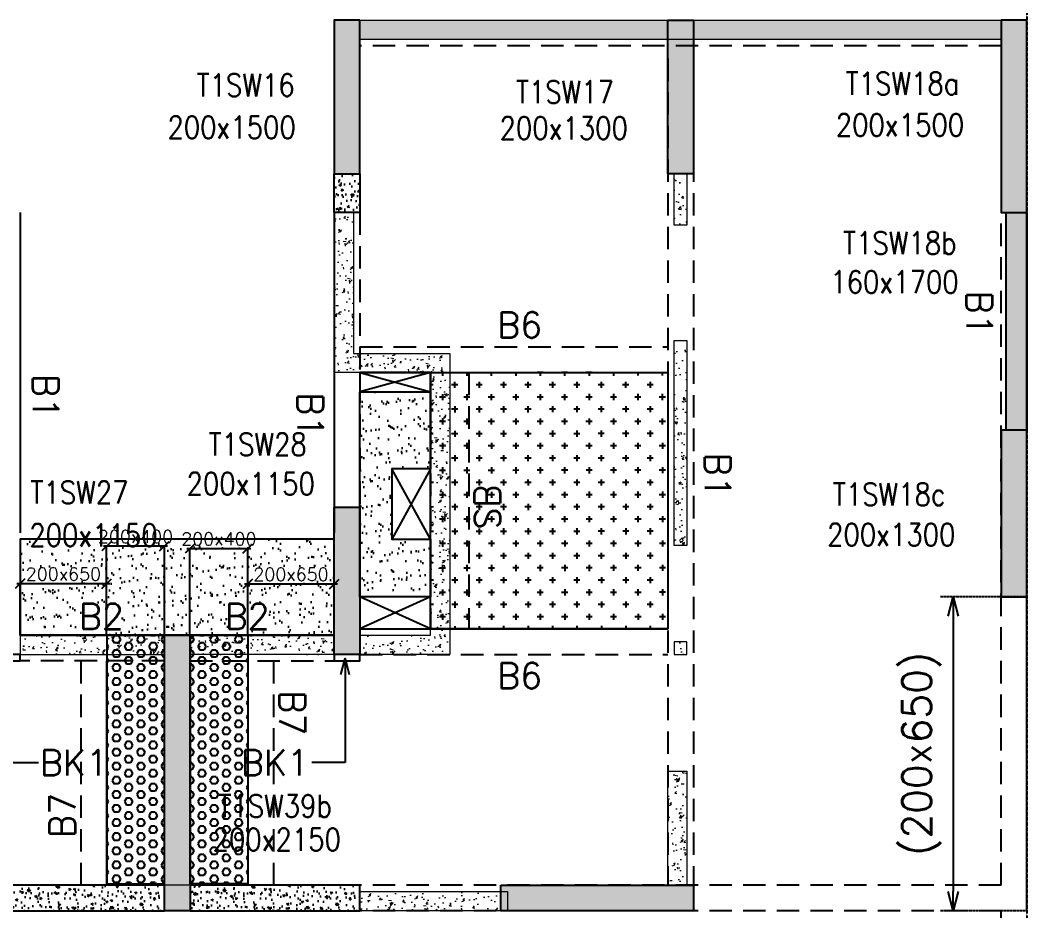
# Model space of a CAD drawing. Header units: millimetres. Extents: x 1078357 to 2594950, y -4969473 to -4636555.
# Drawn here: x 1506200 to 1514050, y -4661008 to -4654058 of the extents above; entities that cross this region are included whole.
import ezdxf

# ---------------------------------------------------------------- set-up
doc = ezdxf.new("R2010")
doc.units = ezdxf.units.MM
doc.header["$PDMODE"] = 35
for name, pattern in [('CENTER', [2, 1.25, -0.25, 0.25, -0.25]), ('CONTINOUS', [0]), ('DOT', [0.25, 0, -0.25]), ('HIDDEN', [0.375, 0.25, -0.125]), ('New Retail block$0$CONTINOUS', [0])]:
    doc.linetypes.add(name, pattern=pattern)
doc.layers.get('0').update_dxf_attribs({"lineweight": 0})
doc.layers.get('Defpoints').update_dxf_attribs({"lineweight": 0})
for name, color, linetype, lineweight in [('A-_ANOTDIMA_D-', 6, 'Continuous', 13), ('COL. NO.', 30, 'Continuous', 25), ('COL. SIZE', 7, 'Continuous', 25), ('DIM', 9, 'Continuous', 25), ('HATCH', 8, 'Continuous', 30), ('RCC UPSTAND', 43, 'Continuous', 30), ('S-NON STR RCC WALL', 8, 'Continuous', 0)]:
    doc.layers.add(name, color=color, linetype=linetype, lineweight=lineweight)
for name, color, linetype in [('B-200x325', 201, 'HIDDEN'), ('B-200x375', 41, 'HIDDEN'), ('B-200x450', 52, 'HIDDEN'), ('B-200x650', 241, 'HIDDEN'), ('B-300xSLAB THK.', 151, 'Continuous'), ('BK1-200x650', 241, 'HIDDEN'), ('DC BEAM NO.', 7, 'Continuous'), ('DROP SLAB', 8, 'Continuous'), ('EXPANSION JOINT', 10, 'HIDDEN'), ('NON STR. RCC WALL', 6, 'Continuous'), ('S-COLUMN_SHEAR WALL', 1, 'Continuous'), ('S-DIM', 2, 'Continuous'), ('S-PROJECTION', 54, 'New Retail block$0$CONTINOUS'), ('SLAB FOLD', 8, 'Continuous')]:
    doc.layers.add(name, color=color, linetype=linetype)
doc.styles.add('Roman', font='romans')
doc.styles.add('ROMANS', font='romans.shx', dxfattribs={"width": 0.85})
doc.dimstyles.new('HARESH', dxfattribs={"dimtxt": 150, "dimasz": 75, "dimexe": 0, "dimexo": 0, "dimgap": 25, "dimtad": 1, "dimdec": 0, "dimdsep": 46, "dimtxsty": 'Roman', "dimblk": 'OBLIQUE', "dimcen": 225, "dimdle": 25, "dimclrd": 2, "dimclre": 2, "dimclrt": 7, "dimadec": 8, "dimazin": 1, "dimtfac": 1, "dimtdec": 0, "dimtmove": 0, "dimatfit": 0, "dimfxl": 1, "dimlwd": -1, "dimlwe": -1, "dimarcsym": 0})
pattern_1 = [(50, (-4869896.11, 23389624.3), (182.184669, -15.9390855), [19.05, -209.55]), (355, (-4869896.11, 23389624.3), (-35.2434214, 191.0568452), [15.24, -167.6405842]), (100.4514447, (-4869880.93, 23389622.96), (146.9412471, 175.1177519), [16.1900088, -178.0902446]), (46.1842, (-4869896.11, 23389675.1), (271.0790409, -42.042328), [28.575, -314.325]), (96.6355576, (-4869873.52, 23389671.6), (237.404134, 247.4261246), [24.2850231, -267.1356082]), (351.1841512, (-4869896.1, 23389675.1), (237.404134, 247.4261246), [22.859967, -251.459732]), (21, (-4869870.71, 23389662.4), (151.6143913, -102.2651982), [19.05, -209.55]), (326, (-4869870.71, 23389662.4), (61.8020283, 184.1879661), [15.24, -167.64]), (71.451445, (-4869858.08, 23389653.87), (213.4164193, 81.9227689), [16.1900088, -178.0899376]), (37.5, (-4869896.11, 23389624.29), (3.08860325, 84.55503887), [0, -165.608, 0, -170.18, 0, -168.275]), (7.5, (-4869896.11, 23389624.29), (66.8196625, 100.18057482), [0, -97.028, 0, -161.798, 0, -64.135]), (327.5, (-4869952.754, 23389624.29), (135.59059517, -5.728744), [0, -63.5, 0, -198.12, 0, -262.89]), (317.5, (-4869978.15, 23389624.29), (148.1291814, 25.42649103), [0, -82.55, 0, -131.572, 0, -186.69])]
pattern_2 = [(180, (1472199.53, -4472052.85), (-7e-15, -54.992613), [31.75, -63.5]), (300, (1472199.53, -4472052.85), (47.625, 27.496307), [31.75, -63.5]), (240, (1472167.78, -4472052.85), (47.625, -27.496307), [31.75, -63.5])]

# ---------------------------------------------------------------- blocks, each defined once
blk = doc.blocks.new('_Open30')
at = {"color": 0, "linetype": 'ByBlock', "lineweight": -2}
for p, q in [((-1, 0.268), (0, 0)), ((0, 0), (-1, -0.268)), ((0, 0), (-1, 0))]:
    blk.add_line(p, q, dxfattribs=at)
blk = doc.blocks.new('*D1103')
at = {"layer": 'Defpoints', "color": 0, "linetype": 'CONTINOUS', "ltscale": 0.5, "transparency": 16777216}
for p in [(1514049.6, -4658557.8, 0), (1513475.6, -4661007.8), (1514049.6, -4661007.8, 0)]:
    blk.add_point(p, dxfattribs=at)
at = {"layer": 'S-DIM', "color": 2, "linetype": 'DOT', "ltscale": 0.5, "transparency": 16777216}
for p, q in [((1514049.6, -4658557.8), (1513375.6, -4658557.8)), ((1514049.6, -4661007.8), (1513375.6, -4661007.8))]:
    blk.add_line(p, q, dxfattribs=at)
at = {"layer": 'S-DIM', "color": 2, "linetype": 'CONTINOUS', "ltscale": 0.5, "transparency": 16777216}
blk.add_line((1513475.6, -4658707.8), (1513475.6, -4660857.8), dxfattribs=at)
at = {"layer": 'S-DIM', "color": 2, "linetype": 'CONTINOUS', "ltscale": 0.5, "transparency": 16777216, "xscale": 150, "yscale": 150, "zscale": 150}
for p, rotation in [((1513475.6, -4658557.8), 90), ((1513475.6, -4661007.8), 270)]:
    blk.add_blockref('_Open30', p, dxfattribs=dict(at, rotation=rotation))
at = {"layer": 'S-DIM', "color": 7, "linetype": 'CONTINOUS', "ltscale": 0.5, "transparency": 16777216, "insert": (1513229.1, -4659782.8), "char_height": 225, "attachment_point": 5, "rotation": 90, "style": 'Roman'}
blk.add_mtext('(200x650)', dxfattribs=at)
blk = doc.blocks.new('_Oblique')
at = {"color": 0, "linetype": 'ByBlock', "lineweight": -2}
blk.add_line((-0.5, -0.5), (0.5, 0.5), dxfattribs=at)
blk = doc.blocks.new('*D1364')
at = {"layer": 'Defpoints', "color": 0, "ltscale": 700, "transparency": 16777216}
for p in [(1506874.1, -4658162.3), (1506874.1, -4658857.3, 0), (1507324.2, -4658857.3, 0)]:
    blk.add_point(p, dxfattribs=at)
at = {"layer": 'DIM', "color": 2, "ltscale": 700, "transparency": 16777216}
for p, q in [((1507349.2, -4658162.3), (1506849.1, -4658162.3)), ((1506874.1, -4658857.3), (1506874.1, -4658162.3)), ((1507324.2, -4658857.3), (1507324.2, -4658162.3))]:
    blk.add_line(p, q, dxfattribs=at)
at = {"layer": 'DIM', "color": 2, "ltscale": 700, "transparency": 16777216, "xscale": 75, "yscale": 75, "zscale": 75, "rotation": 180}
blk.add_blockref('_Oblique', (1506874.1, -4658162.3), dxfattribs=at)
at = {"layer": 'DIM', "color": 2, "ltscale": 700, "transparency": 16777216, "xscale": 75, "yscale": 75, "zscale": 75}
blk.add_blockref('_Oblique', (1507324.2, -4658162.3), dxfattribs=at)
at = {"layer": 'DIM', "color": 7, "ltscale": 700, "transparency": 16777216, "insert": (1507099.1, -4658087.3), "char_height": 150, "attachment_point": 5, "style": 'Roman'}
blk.add_mtext('{\\H0.666667x;200x400}', dxfattribs=at)
blk = doc.blocks.new('*D1365')
at = {"layer": 'Defpoints', "color": 0, "ltscale": 700, "transparency": 16777216}
for p in [(1506199.4, -4658455.2), (1506199.4, -4658857.3, 0), (1506874.1, -4658857.3, 0)]:
    blk.add_point(p, dxfattribs=at)
at = {"layer": 'DIM', "color": 2, "ltscale": 700, "transparency": 16777216}
for p, q in [((1506899.1, -4658455.2), (1506174.4, -4658455.2)), ((1506199.4, -4658857.3), (1506199.4, -4658455.2)), ((1506874.1, -4658857.3), (1506874.1, -4658455.2))]:
    blk.add_line(p, q, dxfattribs=at)
at = {"layer": 'DIM', "color": 2, "ltscale": 700, "transparency": 16777216, "xscale": 75, "yscale": 75, "zscale": 75, "rotation": 180}
blk.add_blockref('_Oblique', (1506199.4, -4658455.2), dxfattribs=at)
at = {"layer": 'DIM', "color": 2, "ltscale": 700, "transparency": 16777216, "xscale": 75, "yscale": 75, "zscale": 75}
blk.add_blockref('_Oblique', (1506874.1, -4658455.2), dxfattribs=at)
at = {"layer": 'DIM', "color": 7, "ltscale": 700, "transparency": 16777216, "insert": (1506536.7, -4658380.2), "char_height": 150, "attachment_point": 5, "style": 'Roman'}
blk.add_mtext('{\\H0.666667x;200x650}', dxfattribs=at)
blk = doc.blocks.new('*D1366')
at = {"layer": 'Defpoints', "color": 0, "ltscale": 700, "transparency": 16777216}
for p in [(1507974.3, -4658180.6), (1507524.2, -4658857.3, 0), (1507974.3, -4658857.3, 0)]:
    blk.add_point(p, dxfattribs=at)
at = {"layer": 'DIM', "color": 2, "ltscale": 700, "transparency": 16777216}
for p, q in [((1507499.2, -4658180.6), (1507999.3, -4658180.6)), ((1507524.2, -4658857.3), (1507524.2, -4658180.6)), ((1507974.3, -4658857.3), (1507974.3, -4658180.6))]:
    blk.add_line(p, q, dxfattribs=at)
at = {"layer": 'DIM', "color": 2, "ltscale": 700, "transparency": 16777216, "xscale": 75, "yscale": 75, "zscale": 75, "rotation": 180}
blk.add_blockref('_Oblique', (1507524.2, -4658180.6), dxfattribs=at)
at = {"layer": 'DIM', "color": 2, "ltscale": 700, "transparency": 16777216, "xscale": 75, "yscale": 75, "zscale": 75}
blk.add_blockref('_Oblique', (1507974.3, -4658180.6), dxfattribs=at)
at = {"layer": 'DIM', "color": 7, "ltscale": 700, "transparency": 16777216, "insert": (1507749.3, -4658105.6), "char_height": 150, "attachment_point": 5, "style": 'Roman'}
blk.add_mtext('{\\H0.666667x;200x400}', dxfattribs=at)
blk = doc.blocks.new('*D1367')
at = {"layer": 'Defpoints', "color": 0, "ltscale": 700, "transparency": 16777216}
for p in [(1508649.2, -4658457.3), (1507974.3, -4658857.3, 0), (1508649.2, -4658857.3, 0)]:
    blk.add_point(p, dxfattribs=at)
at = {"layer": 'DIM', "color": 2, "ltscale": 700, "transparency": 16777216}
for p, q in [((1507949.3, -4658457.3), (1508674.2, -4658457.3)), ((1507974.3, -4658857.3), (1507974.3, -4658457.3)), ((1508649.2, -4658857.3), (1508649.2, -4658457.3))]:
    blk.add_line(p, q, dxfattribs=at)
at = {"layer": 'DIM', "color": 2, "ltscale": 700, "transparency": 16777216, "xscale": 75, "yscale": 75, "zscale": 75, "rotation": 180}
blk.add_blockref('_Oblique', (1507974.3, -4658457.3), dxfattribs=at)
at = {"layer": 'DIM', "color": 2, "ltscale": 700, "transparency": 16777216, "xscale": 75, "yscale": 75, "zscale": 75}
blk.add_blockref('_Oblique', (1508649.2, -4658457.3), dxfattribs=at)
at = {"layer": 'DIM', "color": 7, "ltscale": 700, "transparency": 16777216, "insert": (1508311.8, -4658382.3), "char_height": 150, "attachment_point": 5, "style": 'Roman'}
blk.add_mtext('{\\H0.666667x;200x650}', dxfattribs=at)
blk = doc.blocks.new('G$CD63B60BD')
at = {"layer": 'COL. NO.', "linetype": 'Continuous', "style": 'ROMANS', "width": 0.85}
for s, p in [('T1SW16', (38076.4, 15305.4, -320.4)), ('T1SW18a', (43137.8, 15318.2, 0)), ('T1SW17', (40566.2, 15252.6, -320.4)), ('T1SW18b', (43117.5, 14073.9, 0)), ('T1SW28', (38170.5, 12502.6, -320.4)), ('T1SW27', (36780.5, 12127.3, -320.4)), ('T1SW18c', (43037.6, 12112.7, 0)), ('T1SW39b', (38246.6, 9681, -320.4))]:
    blk.add_text(s, height=175, dxfattribs=at).set_placement(p)
at = {"layer": 'COL. SIZE', "linetype": 'Continuous', "style": 'ROMANS', "width": 0.85}
for s, p in [('200x1500', (43061, 14995, 0)), ('200x1500', (37849, 14976.4, -320.4)), ('200x1300', (40438.9, 14969.9, -320.4)), ('160x1700', (43018.5, 13769.5, 0)), ('200x1150', (37998, 12194.9, -320.4)), ('200x1150', (36771.5, 11794.2, -320.4)), ('200x1300', (42993, 11798.6, 0)), ('200x2150', (38200.9, 9419.4, -320.4))]:
    blk.add_text(s, height=175, dxfattribs=at).set_placement(p)

msp = doc.modelspace()

# ---------------------------------------------------------------- hatches: boundary and pattern name
at = {"layer": 'DROP SLAB'}
h = msp.add_hatch(dxfattribs=at)
h.set_pattern_fill('CROSS', color=8, scale=15, angle=179.96921)
h.set_pattern_definition([(180.03079016, (-1794917.36, 9383648.555), (-95.1987999, -95.3011726), [47.625, -142.875]), (270.03079016, (-1794941.19, 9383672.35), (95.3011726, -95.1987999), [47.625, -142.875])])
h.paths.add_polyline_path([(1509399.4, -4656808.2), (1511249.4, -4656808.2), (1511249.4, -4658808), (1509399.4, -4658808)])
at = {"layer": 'HATCH'}
h = msp.add_hatch(dxfattribs=at)
h.set_pattern_fill('AR-SAND', color=8, scale=3, angle=179.97015)
h.set_pattern_definition([(37.47015413, (-3526033.61, 18701550.77), (-4.72361136, 146.8264517), [0, -115.824, 0, -129.54, 0, -123.825]), (7.4701541, (-3526033.61, 18701550.77), (134.9689868, 214.9772528), [0, -62.484, 0, -104.394, 0, -40.005]), (327.4701541, (-3526127.34, 18701550.82), (237.2979035, 0.3075449), [0, -38.1, 0, -137.16, 0, -179.07]), (317.4701541, (-3526127.34, 18701550.82), (229.1017424, 66.759465), [0, -19.05, 0, -89.916, 0, -102.87])])
h.paths.add_polyline_path([(1508849.3, -4656957.9), (1509399.3, -4656957.9), (1509399.3, -4657557.9), (1509099.4, -4657557.9), (1509099.4, -4658107.9), (1509399.3, -4658107.8), (1509399.3, -4658557.9), (1508849.4, -4658557.9)])
h = msp.add_hatch(dxfattribs=at)
h.set_pattern_fill('AR-SAND', color=8, scale=3, angle=179.97015)
h.set_pattern_definition([(37.4701541, (-2488758.57, 14017481.49), (-4.72361136, 146.8264517), [0, -115.824, 0, -129.54, 0, -123.825]), (7.4701541, (-2488758.57, 14017481.49), (134.9689868, 214.9772528), [0, -62.484, 0, -104.394, 0, -40.005]), (327.4701541, (-2488852.3, 14017481.54), (237.2979035, 0.3075449), [0, -38.1, 0, -137.16, 0, -179.07]), (317.4701541, (-2488852.3, 14017481.54), (229.1017424, 66.759465), [0, -19.05, 0, -89.916, 0, -102.87])])
h.paths.add_polyline_path([(1508649.7, -4658107.8), (1506199.7, -4658107.8), (1506199.7, -4658857.8), (1508649.7, -4658857.8)])
h = msp.add_hatch(dxfattribs=at)
h.set_pattern_fill('AR-SAND', color=8, scale=3, angle=179.97015)
h.set_pattern_definition([(37.4701541, (-2488758.66, 14017481.49), (-4.72361136, 146.8264517), [0, -115.824, 0, -129.54, 0, -123.825]), (7.4701541, (-2488758.66, 14017481.49), (134.9689868, 214.9772528), [0, -62.484, 0, -104.394, 0, -40.005]), (327.4701541, (-2488852.39, 14017481.54), (237.2979035, 0.3075449), [0, -38.1, 0, -137.16, 0, -179.07]), (317.4701541, (-2488852.39, 14017481.54), (229.1017424, 66.759465), [0, -19.05, 0, -89.916, 0, -102.87])])
h.paths.add_polyline_path([(1508649.6, -4658257.8), (1506199.6, -4658257.8), (1506199.6, -4658857.8), (1508649.6, -4658857.8)])
at = {"layer": 'RCC UPSTAND'}
h = msp.add_hatch(dxfattribs=at)
h.set_pattern_fill('AR-CONC', color=8, scale=20, angle=90)
h.set_pattern_definition([(140, (-1699350.73, -7194002.31), (12.550427, 143.4520365), [15, -165]), (85, (-1699350.73, -7194002.31), (-150.438427, -27.7502667), [12, -132]), (190.4514445, (-1699349.69, -7193990.35), (-137.887998, 115.7017693), [12.7480384, -140.2284224]), (136.1842, (-1699390.73, -7194002.31), (33.103856, 213.448266), [22.5, -247.5]), (186.6356355, (-1699387.98, -7193984.52), (-194.82372, 186.932389), [19.122068, -210.342752]), (81.184164, (-1699390.73, -7194002.3), (-194.82372, 186.932389), [18, -198]), (111, (-1699380.73, -7193982.31), (80.523778, 119.3814104), [15, -165]), (56, (-1699380.73, -7193982.31), (-145.030009, 48.6630664), [12, -132]), (161.4514447, (-1699374.02, -7193972.36), (-64.5062306, 168.0444753), [12.748038, -140.2284224]), (127.5, (-1699350.734, -7194002.31), (-66.57877077, 2.43197106), [0, -130.4, 0, -134, 0, -132.5]), (97.5, (-1699350.734, -7194002.31), (-78.8823424, 52.6139075), [0, -76.4, 0, -127.4, 0, -50.5]), (57.5, (-1699350.734, -7194046.91), (4.51097435, 106.7644872), [0, -50, 0, -156, 0, -207]), (47.5, (-1699350.73, -7194066.91), (-20.0209965, 116.6372339), [0, -65, 0, -103.6, 0, -147])])
h.paths.add_polyline_path([(1508849.3, -4655257.8), (1508849.3, -4655557.8), (1508649.4, -4655557.8), (1508649.4, -4655257.8)])
h = msp.add_hatch(dxfattribs=at)
h.set_pattern_fill('AR-CONC', color=8, scale=20, angle=270)
h.set_pattern_definition([(320, (4717920.25, -2124165.21), (-12.550427, -143.4520365), [15, -165]), (265, (4717920.25, -2124165.21), (150.438427, 27.7502667), [12, -132]), (10.4514445, (4717919.2, -2124177.16), (137.887998, -115.7017693), [12.7480384, -140.2284224]), (316.1842, (4717960.25, -2124165.21), (-33.103856, -213.448266), [22.5, -247.5]), (6.6356355, (4717957.49, -2124183), (194.82372, -186.932389), [19.122068, -210.342752]), (261.184164, (4717960.25, -2124165.2), (194.82372, -186.932389), [18, -198]), (291, (4717950.25, -2124185.21), (-80.523778, -119.3814104), [15, -165]), (236, (4717950.25, -2124185.21), (145.030009, -48.6630664), [12, -132]), (341.4514447, (4717943.53, -2124195.16), (64.5062306, -168.0444753), [12.748038, -140.2284224]), (307.5, (4717920.245, -2124165.21), (66.57877077, -2.43197106), [0, -130.4, 0, -134, 0, -132.5]), (277.5, (4717920.245, -2124165.21), (78.8823424, -52.6139075), [0, -76.4, 0, -127.4, 0, -50.5]), (237.5, (4717920.245, -2124120.61), (-4.51097435, -106.7644872), [0, -50, 0, -156, 0, -207]), (227.5, (4717920.245, -2124100.61), (20.0209965, -116.6372339), [0, -65, 0, -103.6, 0, -147])])
h.paths.add_polyline_path([(1507324.4, -4660808.4), (1505999.4, -4660808.1), (1505999.4, -4661007.6), (1507324.4, -4661007.9)])
h = msp.add_hatch(dxfattribs=at)
h.set_pattern_fill('AR-CONC', color=8, scale=20, angle=270)
h.set_pattern_definition([(320, (4719445.25, -2124165.21), (-12.550427, -143.4520365), [15, -165]), (265, (4719445.25, -2124165.21), (150.438427, 27.7502667), [12, -132]), (10.4514445, (4719444.2, -2124177.16), (137.887998, -115.7017693), [12.7480384, -140.2284224]), (316.1842, (4719485.25, -2124165.21), (-33.103856, -213.448266), [22.5, -247.5]), (6.6356355, (4719482.49, -2124183), (194.82372, -186.932389), [19.122068, -210.342752]), (261.184164, (4719485.25, -2124165.2), (194.82372, -186.932389), [18, -198]), (291, (4719475.25, -2124185.21), (-80.523778, -119.3814104), [15, -165]), (236, (4719475.25, -2124185.21), (145.030009, -48.6630664), [12, -132]), (341.4514447, (4719468.53, -2124195.16), (64.5062306, -168.0444753), [12.748038, -140.2284224]), (307.5, (4719445.245, -2124165.21), (66.57877077, -2.43197106), [0, -130.4, 0, -134, 0, -132.5]), (277.5, (4719445.245, -2124165.21), (78.8823424, -52.6139075), [0, -76.4, 0, -127.4, 0, -50.5]), (237.5, (4719445.245, -2124120.61), (-4.51097435, -106.7644872), [0, -50, 0, -156, 0, -207]), (227.5, (4719445.245, -2124100.61), (20.0209965, -116.6372339), [0, -65, 0, -103.6, 0, -147])])
h.paths.add_polyline_path([(1508849.4, -4660808.4), (1507524.4, -4660808.1), (1507524.4, -4661007.6), (1508849.4, -4661007.9)])
at = {"layer": 'S-COLUMN_SHEAR WALL', "lineweight": 25}
h = msp.add_hatch(color=1, dxfattribs=at)
h.dxf.hatch_style = 1
h.paths.add_polyline_path([(1508649.4, -4655257.9), (1508649.4, -4654057.9), (1508849.4, -4654057.9), (1508849.4, -4655257.9)])
h = msp.add_hatch(color=1, dxfattribs=at)
h.dxf.hatch_style = 1
h.paths.add_polyline_path([(1511249.4, -4655257.9), (1511449.4, -4655257.9), (1511449.4, -4654057.9), (1511249.4, -4654057.9)])
h = msp.add_hatch(color=1, dxfattribs=at)
h.dxf.hatch_style = 1
h.paths.add_polyline_path([(1514049.4, -4654057.9), (1513849.4, -4654057.9), (1513849.4, -4655557.9), (1514049.4, -4655557.9)])
at = {"layer": 'S-COLUMN_SHEAR WALL', "lineweight": 25, "extrusion": (1.00316e-06, -2.11765e-11, 1)}
h = msp.add_hatch(color=1, dxfattribs=at)
h.dxf.hatch_style = 1
h.paths.add_polyline_path([(1514049.4, -4657257.9), (1513889.4, -4657257.9), (1513889.4, -4655557.9), (1514049.4, -4655557.9)])
at = {"layer": 'S-COLUMN_SHEAR WALL', "lineweight": 25}
h = msp.add_hatch(color=1, dxfattribs=at)
h.dxf.hatch_style = 1
h.paths.add_polyline_path([(1513849.4, -4658557.9), (1514049.4, -4658557.9), (1514049.4, -4657257.9), (1513849.4, -4657257.9)])
h = msp.add_hatch(color=1, dxfattribs=at)
h.dxf.hatch_style = 1
h.paths.add_polyline_path([(1508849.4, -4659007.9), (1508649.4, -4659007.9), (1508649.4, -4657857.9), (1508849.4, -4657857.9)])
h = msp.add_hatch(color=1, dxfattribs=at)
h.dxf.hatch_style = 1
h.paths.add_polyline_path([(1507324.4, -4658857.9), (1507524.4, -4658857.9), (1507524.4, -4661007.9), (1507324.4, -4661007.9)])
h = msp.add_hatch(color=1, dxfattribs=at)
h.dxf.hatch_style = 1
h.paths.add_polyline_path([(1509949.4, -4660807.9), (1511449.4, -4660807.9), (1511449.4, -4661007.9), (1509949.4, -4661007.9)])
at = {"layer": 'S-NON STR RCC WALL'}
h = msp.add_hatch(dxfattribs=at)
h.set_pattern_fill('AR-CONC', color=256, angle=180)
h.set_pattern_definition([(50, (-5967120.83, 28073643.48), (182.184669, -15.93908554), [19.05, -209.55]), (355, (-5967120.83, 28073643.48), (-35.2434214, 191.0568452), [15.24, -167.6405842]), (100.4514447, (-5967105.65, 28073642.15), (146.9412471, 175.1177519), [16.1900088, -178.0902446]), (46.1842, (-5967120.83, 28073694.28), (271.0790409, -42.042328), [28.575, -314.325]), (96.6355576, (-5967098.24, 28073690.78), (237.404134, 247.4261246), [24.2850231, -267.1356082]), (351.1841512, (-5967120.83, 28073694.28), (237.404134, 247.4261246), [22.859967, -251.459732]), (21, (-5967095.43, 28073681.58), (151.6143913, -102.2651982), [19.05, -209.55]), (326, (-5967095.43, 28073681.58), (61.8020283, 184.1879661), [15.24, -167.64]), (71.451445, (-5967082.8, 28073673.06), (213.4164193, 81.9227689), [16.1900088, -178.0899376]), (37.5, (-5967120.83, 28073643.48), (3.08860325, 84.55503887), [0, -165.608, 0, -170.18, 0, -168.275]), (7.5, (-5967120.83, 28073643.48), (66.8196625, 100.18057482), [0, -97.028, 0, -161.798, 0, -64.135]), (327.5, (-5967177.47, 28073643.48), (135.59059517, -5.72874399), [0, -63.5, 0, -198.12, 0, -262.89]), (317.5, (-5967202.87, 28073643.48), (148.1291814, 25.42649103), [0, -82.55, 0, -131.572, 0, -186.69])])
h.paths.add_polyline_path([(1508852.5, -4654057.9), (1513849.6, -4654057.9), (1513849.6, -4654207.9), (1508852.5, -4654207.9)])
h = msp.add_hatch(dxfattribs=at)
h.set_pattern_fill('AR-CONC', color=256, angle=180)
h.set_pattern_definition([(50, (1511362.65, -4614655.87), (182.18467, -15.9391), [19.05, -209.55]), (355, (1511362.65, -4614655.87), (-35.2434, 191.05685), [15.24, -167.6406]), (100.45144, (1511377.83, -4614657.2), (146.94125, 175.11775), [16.19, -178.09024]), (46.1842, (1511362.65, -4614605.07), (271.079, -42.0423), [28.575, -314.325]), (96.63556, (1511385.24, -4614608.57), (237.4041, 247.4261), [24.285, -267.1356]), (351.18415, (1511362.65, -4614605.07), (237.4041, 247.4261), [22.86, -251.4597]), (21, (1511388.05, -4614617.77), (151.6144, -102.2652), [19.05, -209.55]), (326, (1511388.05, -4614617.77), (61.802, 184.188), [15.24, -167.64]), (71.45144, (1511400.68, -4614626.29), (213.4164, 81.9228), [16.19, -178.0899]), (37.5, (1511362.647, -4614655.87), (3.0886, 84.55504), [0, -165.608, 0, -170.18, 0, -168.275]), (7.5, (1511362.65, -4614655.87), (66.81966, 100.18057), [0, -97.028, 0, -161.798, 0, -64.135]), (327.5, (1511306.005, -4614655.87), (135.5906, -5.72874), [0, -63.5, 0, -198.12, 0, -262.89]), (317.5, (1511280.6, -4614655.87), (148.12918, 25.4265), [0, -82.55, 0, -131.572, 0, -186.69])])
h.paths.add_polyline_path([(1511299.6, -4655257.9), (1511399.6, -4655257.9), (1511399.6, -4655657.9), (1511299.6, -4655657.9)])
h = msp.add_hatch(dxfattribs=at)
h.set_pattern_fill('AR-CONC', color=256, angle=180)
h.set_pattern_definition(pattern_1)
h.paths.add_polyline_path([(1509549.6, -4656657.9), (1509549.6, -4659007.9), (1508849.6, -4659007.9), (1508849.6, -4658857.9), (1509399.6, -4658857.9), (1509399.6, -4656807.9), (1508649.6, -4656807.9), (1508649.6, -4655557.8), (1508799.6, -4655557.8), (1508799.6, -4656657.9)])
h = msp.add_hatch(dxfattribs=at)
h.set_pattern_fill('AR-CONC', color=256, angle=180)
h.set_pattern_definition([(50, (2608587.36, -9298675.05), (182.184669, -15.9390855), [19.05, -209.55]), (355, (2608587.36, -9298675.05), (-35.2434214, 191.056845), [15.24, -167.640584]), (100.4514447, (2608602.54, -9298676.38), (146.941247, 175.117752), [16.190009, -178.0902446]), (46.1842, (2608587.36, -9298624.25), (271.079041, -42.042328), [28.575, -314.325]), (96.6355576, (2608609.95, -9298627.76), (237.404134, 247.426125), [24.285023, -267.135608]), (351.184151, (2608587.36, -9298624.25), (237.404134, 247.426125), [22.859967, -251.459732]), (21, (2608612.76, -9298636.95), (151.6143913, -102.265198), [19.05, -209.55]), (326, (2608612.76, -9298636.95), (61.802028, 184.187966), [15.24, -167.64]), (71.451445, (2608625.4, -9298645.48), (213.416419, 81.922769), [16.190009, -178.0899376]), (37.5, (2608587.36, -9298675.054), (3.08860325, 84.5550389), [0, -165.608, 0, -170.18, 0, -168.275]), (7.5, (2608587.36, -9298675.05), (66.8196625, 100.1805748), [0, -97.028, 0, -161.798, 0, -64.135]), (327.5, (2608530.72, -9298675.054), (135.5905952, -5.728744), [0, -63.5, 0, -198.12, 0, -262.89]), (317.5, (2608505.32, -9298675.05), (148.1291814, 25.426491), [0, -82.55, 0, -131.572, 0, -186.69])])
h.paths.add_polyline_path([(1511299.6, -4656557.9), (1511399.6, -4656557.9), (1511399.6, -4658157.9), (1511299.6, -4658157.9)])
h = msp.add_hatch(dxfattribs=at)
h.set_pattern_fill('AR-CONC', color=256)
h.set_pattern_definition(pattern_1)
h.paths.add_polyline_path([(1507324.6, -4658857.9), (1506199.6, -4658857.9), (1506199.6, -4659007.9), (1507324.6, -4659007.9)])
h = msp.add_hatch(dxfattribs=at)
h.set_pattern_fill('AR-CONC', color=256, angle=180)
h.set_pattern_definition(pattern_1)
h.paths.add_polyline_path([(1507524.6, -4658857.9), (1508649.6, -4658857.9), (1508649.6, -4659007.9), (1507524.6, -4659007.9)])
h = msp.add_hatch(dxfattribs=at)
h.set_pattern_fill('AR-CONC', color=256, angle=180)
h.set_pattern_definition([(50, (2608574.15, -9300039.72), (182.184669, -15.9390855), [19.05, -209.55]), (355, (2608574.15, -9300039.72), (-35.2434214, 191.056845), [15.24, -167.640584]), (100.4514447, (2608589.33, -9300041.05), (146.941247, 175.117752), [16.190009, -178.0902446]), (46.1842, (2608574.15, -9299988.92), (271.079041, -42.042328), [28.575, -314.325]), (96.6355576, (2608596.74, -9299992.42), (237.404134, 247.426125), [24.285023, -267.135608]), (351.184151, (2608574.15, -9299988.92), (237.404134, 247.426125), [22.859967, -251.459732]), (21, (2608599.55, -9300001.62), (151.6143913, -102.265198), [19.05, -209.55]), (326, (2608599.55, -9300001.62), (61.802028, 184.187966), [15.24, -167.64]), (71.451445, (2608612.18, -9300010.14), (213.416419, 81.922769), [16.190009, -178.0899376]), (37.5, (2608574.15, -9300039.72), (3.08860325, 84.5550389), [0, -165.608, 0, -170.18, 0, -168.275]), (7.5, (2608574.15, -9300039.72), (66.8196625, 100.1805748), [0, -97.028, 0, -161.798, 0, -64.135]), (327.5, (2608517.506, -9300039.72), (135.5905952, -5.728744), [0, -63.5, 0, -198.12, 0, -262.89]), (317.5, (2608492.11, -9300039.72), (148.1291814, 25.426491), [0, -82.55, 0, -131.572, 0, -186.69])])
h.paths.add_polyline_path([(1511299.6, -4659007.9), (1511399.6, -4659007.9), (1511399.6, -4658907.9), (1511299.6, -4658907.9)])
h = msp.add_hatch(dxfattribs=at)
h.set_pattern_fill('AR-CONC', color=256, angle=180)
h.set_pattern_definition([(50, (-5940285.58, 28073643.47), (182.184669, -15.93908554), [19.05, -209.55]), (355, (-5940285.58, 28073643.47), (-35.2434214, 191.0568452), [15.24, -167.6405842]), (100.4514447, (-5940270.4, 28073642.14), (146.9412471, 175.1177519), [16.1900088, -178.0902446]), (46.1842, (-5940285.58, 28073694.27), (271.0790409, -42.042328), [28.575, -314.325]), (96.6355576, (-5940263, 28073690.77), (237.404134, 247.4261246), [24.2850231, -267.1356082]), (351.1841512, (-5940285.58, 28073694.27), (237.404134, 247.4261246), [22.859967, -251.459732]), (21, (-5940260.18, 28073681.57), (151.6143913, -102.2651982), [19.05, -209.55]), (326, (-5940260.18, 28073681.57), (61.8020283, 184.1879661), [15.24, -167.64]), (71.451445, (-5940247.55, 28073673.05), (213.4164193, 81.9227689), [16.1900088, -178.0899376]), (37.5, (-5940285.58, 28073643.47), (3.08860325, 84.55503887), [0, -165.608, 0, -170.18, 0, -168.275]), (7.5, (-5940285.58, 28073643.47), (66.8196625, 100.18057482), [0, -97.028, 0, -161.798, 0, -64.135]), (327.5, (-5940342.22, 28073643.47), (135.59059517, -5.72874399), [0, -63.5, 0, -198.12, 0, -262.89]), (317.5, (-5940367.62, 28073643.47), (148.1291814, 25.42649103), [0, -82.55, 0, -131.572, 0, -186.69])])
h.paths.add_polyline_path([(1511249.6, -4659917.9), (1511399.6, -4659917.9), (1511399.6, -4660807.8), (1511249.6, -4660807.8)])
h = msp.add_hatch(dxfattribs=at)
h.set_pattern_fill('AR-CONC', color=256)
h.set_pattern_definition([(50, (-5967120.83, 28073643.48), (182.184669, -15.93908554), [19.05, -209.55]), (355, (-5967120.83, 28073643.48), (-35.2434214, 191.0568452), [15.24, -167.6405842]), (100.4514447, (-5967105.65, 28073642.15), (146.9412471, 175.1177519), [16.1900088, -178.0902446]), (46.1842, (-5967120.83, 28073694.28), (271.0790409, -42.042328), [28.575, -314.325]), (96.6355576, (-5967098.24, 28073690.78), (237.404134, 247.4261246), [24.2850231, -267.1356082]), (351.1841512, (-5967120.83, 28073694.28), (237.404134, 247.4261246), [22.859967, -251.459732]), (21, (-5967095.43, 28073681.58), (151.6143913, -102.2651982), [19.05, -209.55]), (326, (-5967095.43, 28073681.58), (61.8020283, 184.1879661), [15.24, -167.64]), (71.451445, (-5967082.8, 28073673.06), (213.4164193, 81.9227689), [16.1900088, -178.0899376]), (37.5, (-5967120.83, 28073643.48), (3.08860325, 84.55503887), [0, -165.608, 0, -170.18, 0, -168.275]), (7.5, (-5967120.83, 28073643.48), (66.8196625, 100.18057482), [0, -97.028, 0, -161.798, 0, -64.135]), (327.5, (-5967177.47, 28073643.48), (135.59059517, -5.72874399), [0, -63.5, 0, -198.12, 0, -262.89]), (317.5, (-5967202.87, 28073643.48), (148.1291814, 25.42649103), [0, -82.55, 0, -131.572, 0, -186.69])])
h.paths.add_polyline_path([(1508849.6, -4660857.9), (1509999.6, -4660857.9), (1509999.6, -4661007.9), (1508849.6, -4661007.9)])
at = {"layer": 'SLAB FOLD', "ltscale": 1000}
h = msp.add_hatch(dxfattribs=at)
h.set_pattern_fill('HEX', color=8, scale=10, angle=180)
h.set_pattern_definition(pattern_2)
h.paths.add_polyline_path([(1507324.5, -4660797.2), (1506874.5, -4660797.2), (1506874.5, -4658857.9), (1507324.5, -4658857.9)])
h = msp.add_hatch(dxfattribs=at)
h.set_pattern_fill('HEX', color=8, scale=10, angle=180)
h.set_pattern_definition(pattern_2)
h.paths.add_polyline_path([(1507524.9, -4660797.2), (1507974.9, -4660797.2), (1507974.9, -4658857.9), (1507524.9, -4658857.9)])

# ---------------------------------------------------------------- linework, layer by layer
at = {"color": 2, "linetype": 'CENTER', "ltscale": 700, "elevation": 0}
msp.add_lwpolyline([(1507324.4, -4658857.9), (1507524.4, -4658857.9), (1507524.4, -4660807.9), (1507324.4, -4660807.9)], close=True, dxfattribs=at)
at = {"layer": 'B-200x325', "ltscale": 700}
for p, q in [((1508849.3, -4656608.2, 0), (1511249.3, -4656608.2, 0)), ((1508849.5, -4659008, 0), (1511249.3, -4659008, 0))]:
    msp.add_line(p, q, dxfattribs=at)
at = {"layer": 'B-200x325', "linetype": 'Continuous', "ltscale": 700}
for p, q in [((1508849.3, -4656808.2, 0), (1511249.3, -4656808.2, 0)), ((1508849.5, -4658808, 0), (1511249.3, -4658808, 0))]:
    msp.add_line(p, q, dxfattribs=at)
at = {"layer": 'B-200x375', "ltscale": 700}
for p, q in [((1506674.2, -4659057.9, 0), (1506674.2, -4660808, 0)), ((1508174.5, -4659058, 0), (1508174.5, -4660808, 0))]:
    msp.add_line(p, q, dxfattribs=at)
at = {"layer": 'B-200x375', "linetype": 'Continuous', "ltscale": 700}
for p, q in [((1506874.2, -4659057.9, 0), (1506874.2, -4660797.3, 0)), ((1507974.5, -4659058, 0), (1507974.5, -4660797.3, 0))]:
    msp.add_line(p, q, dxfattribs=at)
at = {"layer": 'B-200x450', "linetype": 'HIDDEN', "ltscale": 500}
msp.add_line((1513849.6, -4663007.9, 0), (1513849.6, -4661007.8, 0), dxfattribs=at)
at = {"layer": 'B-200x650', "linetype": 'HIDDEN', "ltscale": 700}
for p, q in [((1513849.6, -4654257.9, 0), (1508849.6, -4654257.9, 0)), ((1511249.6, -4654357.9, 0), (1511249.6, -4660807.8, 0)), ((1511449.6, -4654357.9, 0), (1511449.6, -4660807.8, 0)), ((1508849.6, -4655557.8, 0), (1508849.6, -4658057.9, 0)), ((1513849.6, -4660807.8, 0), (1513849.6, -4655557.8, 0)), ((1507324.6, -4659057.8, 0), (1506199.6, -4659057.8, 0)), ((1507524.6, -4659057.8, 0), (1508649.6, -4659057.8, 0)), ((1513849.6, -4660807.8, 0), (1508849.6, -4660807.8, 0)), ((1513849.6, -4661007.8, 0), (1508849.6, -4661007.8, 0))]:
    msp.add_line(p, q, dxfattribs=at)
at = {"layer": 'B-200x650', "linetype": 'CONTINOUS', "ltscale": 700}
for p, q in [((1506199.6, -4655557.8, 0), (1506199.6, -4658057.9, 0)), ((1508649.6, -4655557.8, 0), (1508649.6, -4658057.9, 0)), ((1514049.6, -4661007.8, 0), (1514049.6, -4655557.8, 0)), ((1514049.6, -4658057.9, 0), (1514050.3, -4658057.9, 0)), ((1508649.6, -4658857.8, 0), (1506199.6, -4658857.8, 0))]:
    msp.add_line(p, q, dxfattribs=at)
at = {"layer": 'B-200x650', "ltscale": 700}
msp.add_line((1514049.6, -4657857.9, 0), (1514050.3, -4657857.9, 0), dxfattribs=at)
at = {"layer": 'B-300xSLAB THK.', "linetype": 'HIDDEN', "ltscale": 700}
for p, q in [((1509399.2, -4656808.4, 0), (1509399.2, -4658808.2, 0)), ((1509699.2, -4656808.4, 0), (1509699.2, -4658808.2, 0))]:
    msp.add_line(p, q, dxfattribs=at)
at = {"layer": 'BK1-200x650', "linetype": 'Continuous', "ltscale": 700, "elevation": 0}
for points in [[(1506199.6, -4659007.9), (1505999.6, -4659007.9), (1505999.6, -4659058.1), (1506199.6, -4659058.1)], [(1508849.6, -4659007.9), (1508649.6, -4659007.9), (1508649.6, -4659058.1), (1508849.6, -4659058.1)]]:
    msp.add_lwpolyline(points, close=True, dxfattribs=at)
at = {"layer": 'DROP SLAB', "color": 3, "linetype": 'CONTINOUS', "ltscale": 500}
for p, q in [((1508849.4, -4656807.9), (1509399.4, -4656957.9, 0)), ((1509398.5, -4656808.1, 0), (1508849.4, -4656957.9, 0)), ((1509399.4, -4657557.9), (1509099.4, -4658107.9)), ((1509399.4, -4658107.9), (1509099.4, -4657557.9)), ((1509399.4, -4658807.9, 0), (1508849.4, -4658557.9)), ((1509399.4, -4658557.9), (1508849.5, -4658807.9, 0))]:
    msp.add_line(p, q, dxfattribs=at)
at = {"layer": 'DROP SLAB', "color": 3, "linetype": 'CONTINOUS', "ltscale": 500, "elevation": 0}
for points in [[(1509399.4, -4656808.1), (1508849.4, -4656808.1), (1508849.4, -4656957.9), (1509399.4, -4656957.9)], [(1509399.4, -4656808.2), (1511249.4, -4656808.2), (1511249.4, -4658808), (1509399.4, -4658808)], [(1509399.4, -4657557.9), (1509099.4, -4657557.9), (1509099.4, -4658107.9), (1509399.4, -4658107.9)], [(1509399.4, -4658557.9), (1508849.5, -4658557.9), (1508849.5, -4658807.9), (1509399.4, -4658807.9)]]:
    msp.add_lwpolyline(points, close=True, dxfattribs=at)
at = {"layer": 'EXPANSION JOINT'}
msp.add_line((1514049.6, -4651317.9, 0), (1514049.6, -4671650.4, 0), dxfattribs=at)
msp.add_line((1514049.6, -4651317.9, 0), (1514049.6, -4671650.4, 0), dxfattribs=at)
at = {"layer": 'NON STR. RCC WALL', "elevation": 0}
for points in [[(1508849.3, -4655257.8), (1508849.3, -4655557.8), (1508649.4, -4655557.8), (1508649.4, -4655257.8)], [(1507324.4, -4660808.4), (1505999.4, -4660808.1), (1505999.4, -4661007.6), (1507324.4, -4661007.9)], [(1508849.4, -4660808.4), (1507524.4, -4660808.1), (1507524.4, -4661007.6), (1508849.4, -4661007.9)]]:
    msp.add_lwpolyline(points, close=True, dxfattribs=at)
at = {"layer": 'S-COLUMN_SHEAR WALL', "color": 1, "lineweight": 25, "elevation": 0}
for points in [[(1508849.4, -4654057.9), (1508649.4, -4654057.9), (1508649.4, -4655257.8), (1508849.4, -4655257.8)], [(1511249.4, -4654057.9), (1511449.4, -4654057.9), (1511449.4, -4655257.9), (1511249.4, -4655257.9)], [(1514049.4, -4654057.9), (1513849.4, -4654057.9), (1513849.4, -4655557.9), (1514049.4, -4655557.9)], [(1513849.4, -4658557.9), (1514049.4, -4658557.9), (1514049.4, -4657257.9), (1513849.4, -4657257.9)], [(1508849.4, -4659007.9), (1508649.4, -4659007.9), (1508649.4, -4657857.9), (1508849.4, -4657857.9)], [(1507324.4, -4658857.9), (1507524.4, -4658857.9), (1507524.4, -4661007.9), (1507324.4, -4661007.9)], [(1509949.4, -4660807.9), (1511449.4, -4660807.9), (1511449.4, -4661007.9), (1509949.4, -4661007.9)]]:
    msp.add_lwpolyline(points, close=True, dxfattribs=at)
at = {"layer": 'S-COLUMN_SHEAR WALL', "color": 1, "lineweight": 25, "extrusion": (1.00316e-06, -2.11765e-11, 1), "elevation": 1.5}
msp.add_lwpolyline([(1514049.4, -4657257.9), (1513889.4, -4657257.9), (1513889.4, -4655557.9), (1514049.4, -4655557.9)], close=True, dxfattribs=at)
at = {"layer": 'S-NON STR RCC WALL', "elevation": 0}
for points in [[(1508852.5, -4654057.9), (1513849.6, -4654057.9), (1513849.6, -4654207.9), (1508852.5, -4654207.9)], [(1511299.6, -4655257.9), (1511399.6, -4655257.9), (1511399.6, -4655657.9), (1511299.6, -4655657.9)], [(1509549.6, -4656657.9), (1509549.6, -4659007.9), (1508849.6, -4659007.9), (1508849.6, -4658857.9), (1509399.6, -4658857.9), (1509399.6, -4656807.9), (1508649.6, -4656807.9), (1508649.6, -4655557.8), (1508799.6, -4655557.8), (1508799.6, -4656657.9)], [(1507324.6, -4658857.9), (1506199.6, -4658857.9), (1506199.6, -4659007.9), (1507324.6, -4659007.9)], [(1507524.6, -4658857.9), (1508649.6, -4658857.9), (1508649.6, -4659007.9), (1507524.6, -4659007.9)]]:
    msp.add_lwpolyline(points, close=True, dxfattribs=at)
at = {"layer": 'S-NON STR RCC WALL', "ltscale": 700, "elevation": 0}
for points in [[(1511299.6, -4656557.9), (1511399.6, -4656557.9), (1511399.6, -4658157.9), (1511299.6, -4658157.9)], [(1511299.6, -4659007.9), (1511399.6, -4659007.9), (1511399.6, -4658907.9), (1511299.6, -4658907.9)], [(1511249.6, -4659917.9), (1511399.6, -4659917.9), (1511399.6, -4660807.8), (1511249.6, -4660807.8)], [(1508849.6, -4660857.9), (1509999.6, -4660857.9), (1509999.6, -4661007.9), (1508849.6, -4661007.9)]]:
    msp.add_lwpolyline(points, close=True, dxfattribs=at)
at = {"layer": 'S-PROJECTION', "elevation": 0}
msp.add_lwpolyline([(1508649.7, -4658107.8), (1506199.7, -4658107.8), (1506199.7, -4658857.8), (1508649.7, -4658857.8)], close=True, dxfattribs=at)
at = {"layer": 'SLAB FOLD', "color": 8, "ltscale": 1000, "elevation": 0}
msp.add_lwpolyline([(1508849.3, -4656957.9), (1509399.3, -4656957.9), (1509399.3, -4657557.9), (1509099.4, -4657557.9), (1509099.4, -4658107.9), (1509399.3, -4658107.8), (1509399.3, -4658557.9), (1508849.4, -4658557.9), (1508849.3, -4656957.9)], dxfattribs=at)
for points in [[(1506874.4, -4660797.2), (1507324.4, -4660797.2), (1507324.4, -4658857.9), (1506874.4, -4658857.9)], [(1507974.7, -4660797.2), (1507524.5, -4660797.2), (1507524.5, -4658857.9), (1507974.7, -4658857.9)]]:
    msp.add_lwpolyline(points, close=True, dxfattribs=at)

# ---------------------------------------------------------------- block references
at = {"layer": 'A-_ANOTDIMA_D-', "color": 2, "ltscale": 700}
msp.add_blockref('G$CD63B60BD', (1469499.4, -4669957.9, 0), dxfattribs=at)

# ---------------------------------------------------------------- texts
at = {"layer": 'B-200x325', "linetype": 'Continuous', "ltscale": 700, "style": 'ROMANS'}
for p in [(1509918.8, -4656536.1, -2.7), (1509918.8, -4659273.2, -2.7)]:
    msp.add_text('B6', height=200, rotation=359.99866, dxfattribs=at).set_placement(p)
at = {"layer": 'B-200x375', "linetype": 'Continuous', "ltscale": 700, "style": 'ROMANS'}
for rotation, p in [(269.99866, (1508223.3, -4659288, -2.7)), (90.00094, (1506629, -4660437.6, -2.7))]:
    msp.add_text('B7', height=200, rotation=rotation, dxfattribs=at).set_placement(p)
at = {"layer": 'B-200x650', "linetype": 'HIDDEN', "ltscale": 500, "style": 'ROMANS'}
for p in [(1513578.6, -4656169.6, -2.7), (1506298.1, -4656820, -2.7), (1508363.5, -4656962.8, -2.7), (1511540, -4657432.8, -2.7)]:
    msp.add_text('B1', height=200, rotation=269.99906, dxfattribs=at).set_placement(p)
at = {"layer": 'B-300xSLAB THK.', "linetype": 'Continuous', "ltscale": 700, "style": 'ROMANS'}
msp.add_text('SB', height=200, rotation=90.00094, dxfattribs=at).set_placement((1509943.9, -4658032.5, -2.7))
at = {"layer": 'BK1-200x650', "linetype": 'Continuous', "ltscale": 700, "style": 'ROMANS'}
for rotation, p in [(359.99906, (1506352.7, -4659951.9, -2.7)), (0.00094, (1507920.7, -4659951.9, -2.7))]:
    msp.add_text('BK1', height=200, rotation=rotation, dxfattribs=at).set_placement(p)
at = {"layer": 'DC BEAM NO.', "linetype": 'Continuous', "ltscale": 500, "style": 'ROMANS'}
for p in [(1506657.5, -4658810.7, -2.7), (1507794.2, -4658810.7, -2.7)]:
    msp.add_text('B2', height=200, dxfattribs=at).set_placement(p)

# ---------------------------------------------------------------- dimensions: what is measured, and where the dimension line sits
at = {"layer": 'DIM', "ltscale": 700}
for base, p1, p2, picture, middle in [((1506874.1, -4658162.3, 0), (1507324.2, -4658857.3, 0), (1506874.1, -4658857.3, 0), '*D1364', (1507099.1, -4658162.3, 0)), ((1507974.3, -4658180.6, 0), (1507524.2, -4658857.3, 0), (1507974.3, -4658857.3, 0), '*D1366', (1507749.3, -4658180.6, 0))]:
    dim = msp.add_linear_dim(base=base, p1=p1, p2=p2, text='{\\H0.666667x;200x400}', dimstyle='HARESH', override={"dimtxsty": 'Roman'}, dxfattribs=at)
    dim.commit()
    dim.dimension.update_dxf_attribs({"geometry": picture, "text_midpoint": middle, "dimtype": 160})
for base, p1, p2, picture, middle in [((1506199.4, -4658455.2, 0), (1506874.1, -4658857.3, 0), (1506199.4, -4658857.3, 0), '*D1365', (1506536.7, -4658380.2, 0)), ((1508649.2, -4658457.3, 0), (1507974.3, -4658857.3, 0), (1508649.2, -4658857.3, 0), '*D1367', (1508311.8, -4658382.3, 0))]:
    dim = msp.add_linear_dim(base=base, p1=p1, p2=p2, text='{\\H0.666667x;200x650}', dimstyle='HARESH', override={"dimtxsty": 'Roman', "dimtmove": 1}, dxfattribs=at)
    dim.commit()
    dim.dimension.update_dxf_attribs({"geometry": picture, "text_midpoint": middle})
at = {"layer": 'S-DIM', "linetype": 'CONTINOUS', "ltscale": 0.5}
dim = msp.add_linear_dim(base=(1513475.6, -4661007.8, 0), p1=(1514049.6, -4658557.8, 0), p2=(1514049.6, -4661007.8, 0), angle=90, text='(200x650)', dimstyle='HARESH', override={"dimtxt": 225, "dimasz": 150, "dimexe": 100, "dimgap": 75, "dimtxsty": 'Roman', "dimblk1": 'Open30', "dimblk2": 'Open30', "dimsah": 1, "dimdle": 1, "dimfxl": 500, "dimarcsym": 1}, dxfattribs=at)
dim.commit()
dim.dimension.update_dxf_attribs({"geometry": '*D1103', "text_midpoint": (1513229.1, -4659782.8, 0)})

# ---------------------------------------------------------------- leaders
at = {"layer": 'BK1-200x650', "linetype": 'Continuous', "ltscale": 700}
for points in [[(1506083.1, -4659038.2, 0), (1506083.1, -4659849.6, 0), (1506342, -4659849.6, 0)], [(1508733.2, -4659038.2, 0), (1508733.2, -4659849.6, 0), (1508474.3, -4659849.6, 0)]]:
    msp.add_leader(points, dimstyle='HARESH', override={"dimasz": 125, "dimgap": 25, "dimtad": 0, "dimldrblk": 'Open30'}, dxfattribs=at)

doc.saveas('drawing.dxf')
